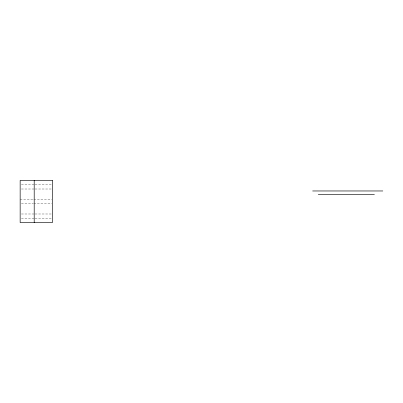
<?xml version="1.0" encoding="UTF-8"?>
<svg xmlns="http://www.w3.org/2000/svg" width="403" height="403" viewBox="0 0 403 403"><rect width="100%" height="100%" fill="white"/><g stroke="black" fill="none" stroke-linecap="round" stroke-linejoin="round"><path stroke-width="0.3" stroke-dasharray="2.02 1.51" d="M21.394 184.796L34.441 184.796M35.061 184.796L52.461 184.796M21.394 189.007L34.441 189.007M35.061 189.007L52.461 189.007M20.15 199.394L33.197 199.394M33.817 199.394L51.836 199.394M21.394 203.606L33.197 203.606M33.817 203.606L51.836 203.606M21.394 213.993L34.441 213.993M35.061 213.993L52.461 213.993M21.394 218.204L34.441 218.204M35.061 218.204L51.836 218.204"/><path stroke-width="0.6" d="M312.612 190.967L382.85 190.967M318.234 194.478L374.422 194.478M34.2 180.428L34.2 222.572M52.461 180.428L20.15 180.428L20.15 222.572L52.461 222.572L52.461 180.428"/></g></svg>
